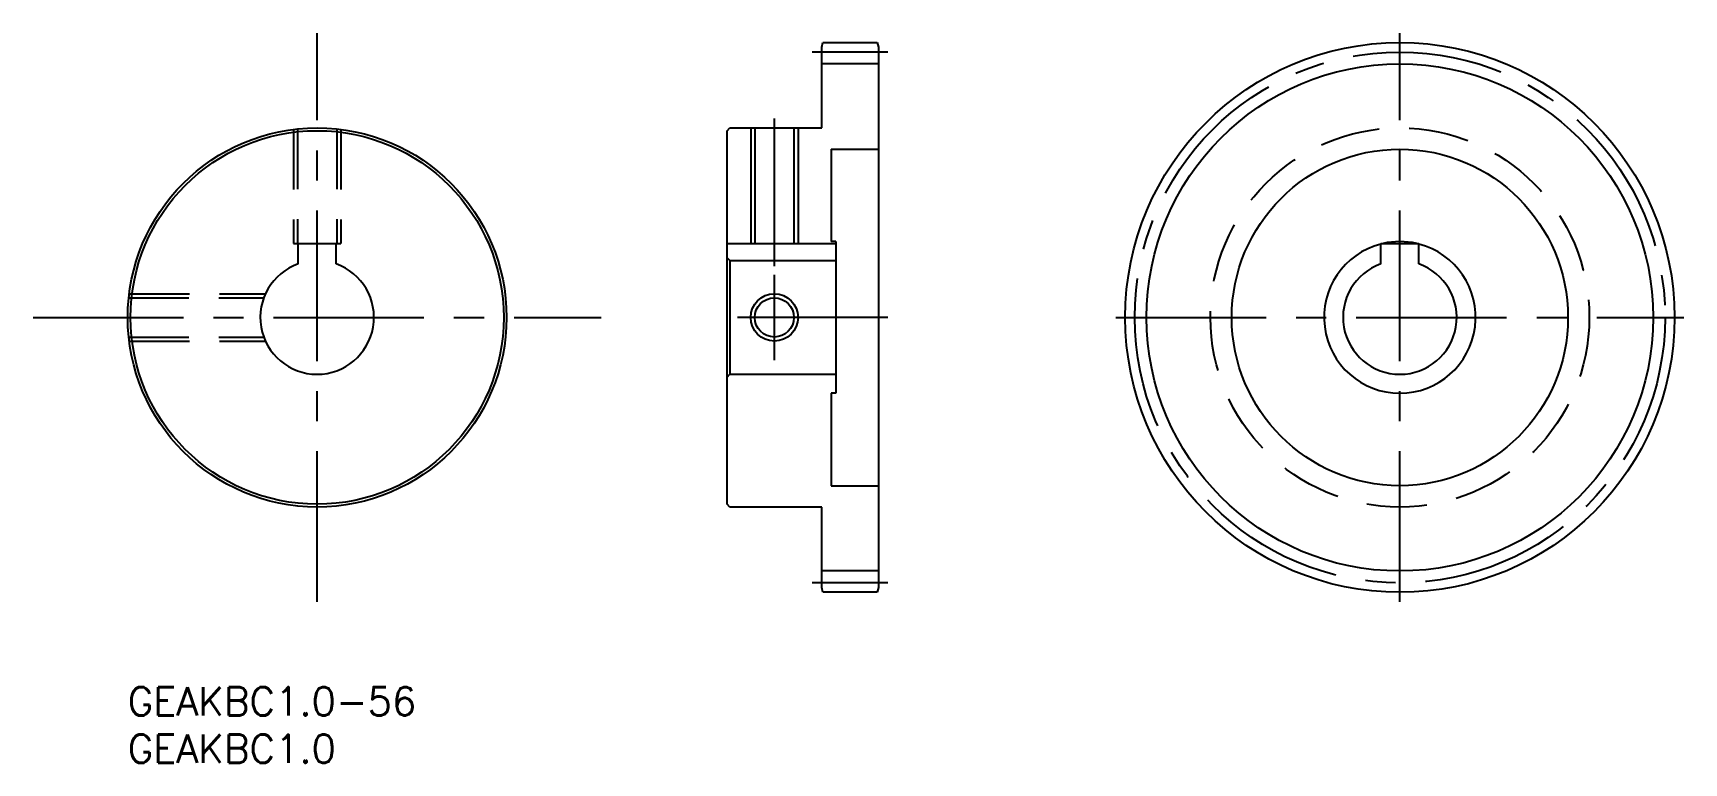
# Model space of a CAD drawing. Extents: x -10 to 164, y -8 to 69.
import ezdxf

# ---------------------------------------------------------------- set-up
doc = ezdxf.new("R2010")
doc.units = 0
doc.header["$LTSCALE"] = 0.5
doc.linetypes.add('CENTER', pattern=[50.8, 31.75, -6.35, 6.35, -6.35])
doc.linetypes.add('DASHED', pattern=[19.05, 12.7, -6.35])
for name, color, linetype in [('MSM_CENTER', 1, 'CENTER'), ('MSM_CONTINUOUS', 7, 'CONTINUOUS'), ('MSM_DASHED', 4, 'DASHED'), ('MSM_NARROW', 5, 'CONTINUOUS'), ('MSM_PART_NUMBER', 7, 'CONTINUOUS')]:
    doc.layers.add(name, color=color, linetype=linetype)
doc.styles.get("Standard").update_dxf_attribs({"font": 'txt.shx', "height": 3, "bigfont": 'bigfont.shx'})

msp = doc.modelspace()

# ---------------------------------------------------------------- linework, layer by layer
at = {"layer": 'MSM_CENTER'}
for p, q in [((20, 9), (20, 69)), ((134.33, 9), (134.33, 69)), ((80.28, 67), (72.28, 67)), ((68.28, 44.4), (68.28, 60)), ((68.28, 34.5), (68.28, 43.5)), ((-10, 39), (50, 39)), ((80.28, 39), (62.28, 39)), ((104.33, 39), (164.33, 39)), ((80.28, 11), (72.28, 11))]:
    msp.add_line(p, q, dxfattribs=at)
msp.add_circle((134.33, 39), 28, dxfattribs=at)
at = {"layer": 'MSM_CONTINUOUS'}
for p, q in [((73.28, 67.5), (73.41, 68)), ((73.41, 68), (79.15, 68)), ((79.15, 68), (79.28, 67.5)), ((73.28, 59), (73.28, 67.5)), ((79.28, 67.5), (79.28, 10.5)), ((79.28, 65.75), (73.28, 65.75)), ((63.28, 58.7), (63.58, 59)), ((63.28, 19.3), (63.28, 58.7)), ((63.58, 59), (73.28, 59)), ((66.21, 59), (66.21, 46.8)), ((70.35, 59), (70.35, 46.8)), ((74.28, 56.75), (79.28, 56.75)), ((74.28, 56.75), (74.28, 47)), ((18, 44.66), (18, 46.8)), ((18, 46.8), (22, 46.8)), ((22, 44.66), (22, 46.8)), ((63.28, 46.8), (74.78, 46.8)), ((74.78, 47), (74.28, 47)), ((74.78, 47), (74.78, 31)), ((132.33, 46.8), (136.33, 46.8)), ((132.33, 44.66), (132.33, 46.8)), ((136.33, 44.66), (136.33, 46.8)), ((63.28, 45.3), (63.58, 45)), ((63.58, 45), (63.58, 33)), ((63.58, 45), (74.78, 45)), ((63.28, 32.7), (63.58, 33)), ((63.58, 33), (74.78, 33)), ((74.78, 31), (74.28, 31)), ((74.28, 31), (74.28, 21.25)), ((74.28, 21.25), (79.28, 21.25)), ((63.58, 19), (63.28, 19.3)), ((73.28, 19), (63.58, 19)), ((73.28, 10.5), (73.28, 19)), ((79.28, 12.25), (73.28, 12.25)), ((73.41, 10), (73.28, 10.5)), ((79.28, 10.5), (79.15, 10)), ((79.15, 10), (73.41, 10))]:
    msp.add_line(p, q, dxfattribs=at)
for centre, radius in [((134.33, 39), 29), ((134.33, 39), 26.75), ((20, 39), 20), ((20, 39), 19.7), ((134.33, 39), 17.75), ((68.28, 39), 2.07)]:
    msp.add_circle(centre, radius, dxfattribs=at)
for centre, radius, start, end in [((134.33, 39), 8, 104.4775, 75.5225), ((134.33, 39), 8, 77.1614, 102.8386), ((20, 39), 6, 109.4712, 70.5288), ((134.33, 39), 6, 109.4712, 70.5288)]:
    msp.add_arc(centre, radius, start, end, dxfattribs=at)
at = {"layer": 'MSM_DASHED'}
for p, q in [((17.5, 58.84), (17.5, 46.8)), ((17.93, 58.89), (17.93, 46.8)), ((22.07, 58.89), (22.07, 46.8)), ((22.5, 58.84), (22.5, 46.8)), ((17.5, 46.8), (18, 46.8)), ((22, 46.8), (22.5, 46.8)), ((0.11, 41.07), (14.37, 41.07)), ((0.16, 41.5), (14.55, 41.5)), ((0.11, 36.93), (14.37, 36.93)), ((0.16, 36.5), (14.55, 36.5))]:
    msp.add_line(p, q, dxfattribs=at)
msp.add_circle((134.33, 39), 20, dxfattribs=at)
at = {"layer": 'MSM_NARROW'}
for p, q in [((65.78, 59), (65.78, 46.8)), ((70.78, 59), (70.78, 46.8))]:
    msp.add_line(p, q, dxfattribs=at)
msp.add_circle((68.28, 39), 2.5, dxfattribs=at)

# ---------------------------------------------------------------- texts
at = {"layer": 'MSM_PART_NUMBER'}
for s, p in [('GEAKBC1.0-56', (0, -3)), ('GEAKBC1.0', (0, -8))]:
    msp.add_text(s, height=3, dxfattribs=at).set_placement(p)

doc.saveas('drawing.dxf')
